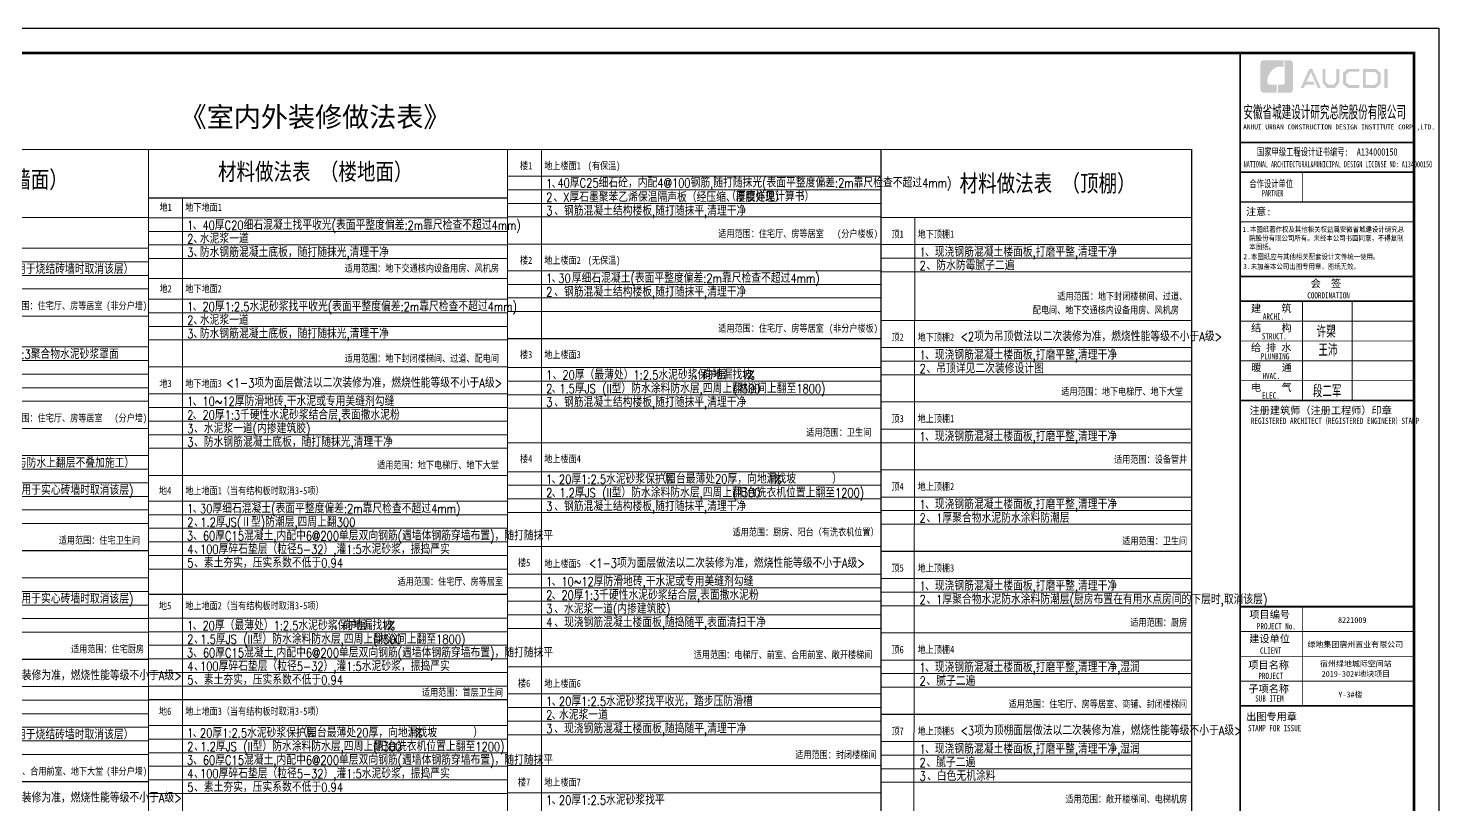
# Model space of a CAD drawing. Extents: x -518115 to 1124316, y -209821 to 1628073.
# Drawn here: x 840909 to 897714, y 982750 to 1014032 of the extents above; entities that cross this region are included whole.
import ezdxf
from ezdxf.enums import TextEntityAlignment as Align

# ---------------------------------------------------------------- set-up
doc = ezdxf.new("R2010")
doc.units = 0
doc.header["$LTSCALE"] = 1000
doc.header["$MEASUREMENT"] = 0
doc.linetypes.add('CENTER', pattern=[50.8, 31.75, -6.35, 6.35, -6.35])
for name, color, linetype in [('3', 3, 'CENTER'), ('PUB_TEXT', 4, 'Continuous'), ('text', 7, 'Continuous'), ('图框', 140, 'Continuous'), ('图签文字', 147, 'Continuous')]:
    doc.layers.add(name, color=color, linetype=linetype)
for name, color, linetype, lineweight in [('S-1-TEXT', 7, 'Continuous', 18), ('图签', 147, 'Continuous', 18), ('填充', 251, 'Continuous', 5)]:
    doc.layers.add(name, color=color, linetype=linetype, lineweight=lineweight)
doc.layers.add('yichutu', color=7, linetype='Continuous', true_color=0xffffff, plot=False)
doc.styles.add('-黑体', font='', dxfattribs={"width": 0.8})
doc.styles.add('_HZTXT', font='txt.shx', dxfattribs={"width": 0.8, "bigfont": 'hztxt.shx'})
doc.styles.add('HT', font='')
doc.styles.add('STYLE宋体', font='')
doc.styles.add('宋体', font='', dxfattribs={"height": 50})
doc.styles.add('建筑图签-1', font='', dxfattribs={"width": 0.7})
doc.styles.add('建筑图签-2', font='TXT.shx', dxfattribs={"width": 0.5, "bigfont": 'HZTXT.shx'})
doc.styles.add('黑体', font='')
doc.styles.get('-黑体').set_extended_font_data('SimHei')
doc.styles.get('HT').set_extended_font_data('SimHei')
doc.styles.get('STYLE宋体').set_extended_font_data('SimSun')
doc.styles.get('宋体').set_extended_font_data('SimSun')
doc.styles.get('建筑图签-1').set_extended_font_data('SimHei')
doc.styles.get('黑体').set_extended_font_data('SimHei')

# ---------------------------------------------------------------- blocks, each defined once
blk = doc.blocks.new('院标1')
h = blk.add_hatch(color=150)
h.dxf.hatch_style = 1
h.set_gradient(color1=(33, 113, 253), color2=(33, 113, 253), tint=1, name='INVCURVED')
edge = h.paths.add_edge_path()
edge.add_spline(control_points=[(116373, 648379), (116379, 648379), (116382, 648379), (116391, 648379), (116391, 648379), (116391, 648379), (116616, 648379), (116616, 648379), (116616, 648379), (116616, 648379), (116616, 648054), (116616, 648054), (116616, 648054), (116616, 648054), (116108, 648054), (116108, 648054), (116108, 648054), (116028, 648054), (115963, 648111), (115963, 648199), (115963, 648199), (115963, 648199), (115963, 649215), (115963, 649215), (115963, 649215), (115963, 649295), (116018, 649360), (116108, 649360), (116108, 649360), (116108, 649360), (116897, 649360), (116897, 649360), (116897, 649360), (116897, 649360), (116897, 649080), (116897, 649080), (116897, 649080), (116897, 649080), (116566, 649140), (116356, 648859), (116356, 648859), (116245, 648719), (116240, 648545), (116247, 648466), (116247, 648466), (116254, 648386), (116247, 648466), (116247, 648466), (116247, 648466), (116247, 648466), (116258, 648374), (116373, 648379)], knot_values=[0, 0, 0, 0, 0.071429, 0.071429, 0.071429, 0.107143, 0.142857, 0.142857, 0.142857, 0.178571, 0.214286, 0.214286, 0.214286, 0.25, 0.285714, 0.285714, 0.285714, 0.321429, 0.357143, 0.357143, 0.357143, 0.392857, 0.428571, 0.428571, 0.428571, 0.464286, 0.5, 0.5, 0.5, 0.535714, 0.571429, 0.571429, 0.571429, 0.607143, 0.642857, 0.642857, 0.642857, 0.678571, 0.714286, 0.714286, 0.714286, 0.75, 0.785714, 0.785714, 0.785714, 0.821429, 0.857143, 0.857143, 0.857143, 0.928571, 1, 1, 1, 1], degree=3, periodic=0)
h = blk.add_hatch(color=150)
h.dxf.hatch_style = 1
h.set_gradient(color1=(33, 113, 253), color2=(33, 113, 253), tint=1, name='INVCURVED')
edge = h.paths.add_edge_path()
edge.add_spline(control_points=[(117268, 649215), (117268, 649215), (117268, 648199), (117268, 648199), (117268, 648199), (117268, 648114), (117212, 648054), (117123, 648054), (117123, 648054), (117123, 648054), (116663, 648054), (116663, 648054), (116663, 648054), (116663, 648054), (116663, 648379), (116663, 648379), (116663, 648379), (116663, 648379), (116865, 648379), (116865, 648379), (116865, 648379), (116907, 648379), (116941, 648413), (116941, 648455), (116941, 648455), (116941, 648455), (116941, 649360), (116941, 649360), (116941, 649360), (116941, 649360), (117123, 649360), (117123, 649360), (117123, 649360), (117204, 649360), (117268, 649306), (117268, 649215)], knot_values=[0, 0, 0, 0, 0.1, 0.1, 0.1, 0.15, 0.2, 0.2, 0.2, 0.25, 0.3, 0.3, 0.3, 0.35, 0.4, 0.4, 0.4, 0.45, 0.5, 0.5, 0.5, 0.55, 0.6, 0.6, 0.6, 0.65, 0.7, 0.7, 0.7, 0.75, 0.8, 0.8, 0.8, 0.9, 1, 1, 1, 1], degree=3, periodic=0)
blk = doc.blocks.new('TK')
at = {"layer": '图框'}
h = blk.add_hatch(color=256, dxfattribs=at)
h.paths.add_polyline_path([(547288, 547072), (547414, 547072), (547414, 546302), (547288, 546302)])
h.paths.add_polyline_path([(546536, 546956), (546536, 546430), (546896, 546430), (547020, 546536), (547020, 546855), (546900, 546956)], flags=16)
h.paths.add_polyline_path([(546418, 547074), (546418, 546311), (546940, 546311), (547138, 546482), (547138, 546910), (546943, 547074)])
h.paths.add_polyline_path([(546275, 547077), (546275, 546962), (545868, 546962), (545735, 546851), (545735, 546531), (545868, 546429), (546277, 546429), (546277, 546307), (545813, 546307), (545611, 546481), (545611, 546910), (545809, 547077)])
h.paths.add_polyline_path([(544792, 547075), (544912, 547075), (544912, 546565), (545026, 546433), (545237, 546433), (545351, 546565), (545351, 547075), (545465, 547075), (545465, 546528), (545301, 546311), (544963, 546311), (544792, 546530)])
h.paths.add_polyline_path([(544260, 547074), (544377, 547074), (544719, 546310), (544603, 546310), (544322, 546944), (544147, 546556), (544418, 546556), (544479, 546440), (544098, 546440), (544039, 546308), (543916, 546308)])
for p, q in [((541480, 544114), (548480, 544114)), ((541480, 544114), (548480, 544114)), ((541480, 542914), (548480, 542914))]:
    blk.add_line(p, q, dxfattribs=at)
blk.add_lwpolyline([(465375, 548714), (549475, 548714), (549475, 489314), (465375, 489314)], close=True, dxfattribs=at)
blk.add_lwpolyline([(465375, 548714), (549475, 548714), (549475, 489314), (465375, 489314)], close=True, dxfattribs=at)
at = {"layer": '图框', "const_width": 100}
blk.add_lwpolyline([(548475, 490314), (548475, 547714), (467875, 547714), (467875, 490314)], close=True, dxfattribs=at)
at = {"layer": '图框'}
for points, const_width in [([(541480, 490314), (541480, 547714)], 70), ([(541480, 544114), (548480, 544114)], 60), ([(541480, 542914), (548480, 542914)], 60), ([(541480, 542914), (548480, 542914)], 60), ([(543980, 542914), (543980, 541714)], 35), ([(541480, 541714), (548480, 541714)], 60), ([(541480, 541714), (548480, 541714)], 60), ([(541480, 540913), (548480, 540913)], 35), ([(541488, 538714), (548488, 538714)], 60), ([(541488, 537714), (548488, 537714)], 70), ([(541488, 537714), (548488, 537714)], 70), ([(543988, 537714), (543988, 533714)], 35), ([(545988, 537714), (545988, 533714)], 35), ([(541488, 536914), (548488, 536914)], 35), ([(541488, 536114), (548488, 536114)], 35), ([(541488, 535314), (548488, 535314)], 35), ([(541488, 534514), (548488, 534514)], 35), ([(541488, 533714), (548488, 533714)], 70), ([(541480, 525414), (548480, 525414)], 70), ([(541480, 525414), (548480, 525414)], 70), ([(543980, 521414), (543980, 525414)], 35), ([(541480, 524414), (548480, 524414)], 35), ([(541480, 523414), (548480, 523414)], 35), ([(541480, 522414), (548480, 522414)], 35), ([(548480, 521414), (541480, 521414)], 70)]:
    blk.add_lwpolyline(points, dxfattribs=dict(at, const_width=const_width))
blk.add_blockref('院标1', (426331, -101935))
for s, height, style, width, p in [('ANHUI URBAN CONSTRUCTION DESIGN INSTITUTE CORP.,LTD.', 200, '建筑图签-1', 0.91, (541598, 544636)), ('NATIONAL ARCHITECTURAL&MUNICIPAL DESIGN LICENSE NO: A134000150', 250, '建筑图签-1', 0.6, (541617, 543108)), ('PARTNER', 250, '建筑图签-1', 0.6, (542355, 541947)), ('1.本图纸著作权及其他相关权益属安徽省城建设计研究总', 210, 'HT', 0.88, (541566, 540507)), ('院股份有限公司所有。未经本公司书面同意，不得复制', 210, 'HT', 0.88, (541845, 540153)), ('本图纸。', 210, 'HT', 0.88, (541845, 539803)), (' 2.本图纸应与其他相关配套设计文件统一使用。 ', 210, 'HT', 0.88, (541455, 539406)), ('3.未加盖本公司出图专用章，图纸无效。', 210, 'HT', 0.88, (541598, 539011)), ('COORDINATION', 250, '建筑图签-1', 0.7, (544180, 537827)), ('ARCHI.', 250, '建筑图签-1', 0.7, (542389, 536975)), ('STRUCT.', 250, '建筑图签-1', 0.7, (542350, 536179)), ('PLUMBING', 250, '建筑图签-1', 0.7, (542309, 535372)), ('HVAC.', 250, '建筑图签-1', 0.7, (542374, 534579)), ('ELEC.', 250, '建筑图签-1', 0.7, (542358, 533794)), ('REGISTERED ARCHITECT（REGISTERED ENGINEER）STAMP', 250, '建筑图签-1', 0.7, (541909, 532772)), ('PROJECT No.', 250, '建筑图签-1', 0.7, (542150, 524499, -1799)), ('CLIENT', 250, '建筑图签-1', 0.7, (542274, 523520)), ('PROJECT', 250, '建筑图签-1', 0.7, (542209, 522500)), ('SUB ITEM', 250, '建筑图签-1', 0.7, (542082, 521589)), ('STAMP FOR ISSUE', 250, '建筑图签-1', 0.7, (541793, 520395))]:
    blk.add_text(s, height=height, dxfattribs=dict(at, style=style, width=width)).set_placement(p)
at = {"layer": '图签', "color": 2, "style": '宋体'}
for s, height, p in [('8221009', 229.3, (545417, 524761)), ('绿地集团宿州置业有限公司', 229.34, (544185, 523776)), ('宿州绿地城际空间站', 229.3, (544690, 523001)), ('2019-302#地块项目', 229.34, (544757, 522592)), ('Y-3#楼', 229.3, (545429, 521761))]:
    blk.add_text(s, height=height, dxfattribs=at).set_placement(p)
at = {"layer": '图签文字', "color": 7, "style": '建筑图签-1'}
for s, height, width, p in [('安徽省城建设计研究总院股份有限公司', 500, 0.55, (541608, 545091)), ('国家甲级工程设计证书编号:  A134000150', 300, 0.7, (542152, 543581)), ('合作设计单位', 300, 0.7, (541845, 542304))]:
    blk.add_text(s, height=height, dxfattribs=dict(at, width=width)).set_placement(p)
for s, p in [('注意:', (541711, 541177)), ('会  签', (544315, 538281)), ('建    筑', (541910, 537280)), ('结    构', (541914, 536493)), ('给 排 水', (541905, 535699)), ('暖    通', (541923, 534896)), ('电    气', (541913, 534096)), ('注册建筑师（注册工程师）印章', (541855, 533167)), ('项目编号', (541848, 524946)), ('建设单位', (541840, 523969)), ('项目名称', (541807, 522911)), ('子项名称', (541807, 521954)), ('出图专用章', (541716, 520832))]:
    blk.add_text(s, height=300, dxfattribs=at).set_placement(p)
at = {"layer": '图签文字', "color": 1, "style": '建筑图签-2', "width": 0.7}
for s, p in [('许槊', (544555, 536242)), ('王沛', (544626, 535501)), ('段二军', (544401, 533845))]:
    blk.add_text(s, height=500, dxfattribs=at).set_placement(p)
blk = doc.blocks.new('yct-841-594-84100-59399.9999999999-100-1000.0')
at = {"layer": 'yichutu', "color": 7, "true_color": 0xffffff}
blk.add_lwpolyline([(0, 0), (0, 59400), (84100, 59400), (84100, 0)], close=True, dxfattribs=at)
blk = doc.blocks.new('BFDGBFDBDF')
at = {"layer": '3', "color": 4, "linetype": 'ByBlock', "const_width": 45.6}
blk.add_lwpolyline([(410694, 1009146), (480461, 1009146), (480461, 961246), (410694, 961246)], close=True, dxfattribs=at)
at = {"layer": '3', "color": 4, "const_width": 45.6}
for points in [[(424574, 1009146), (438455, 1009146)], [(424574, 1009146), (438455, 1009146)], [(438455, 1009146), (452911, 1009146)], [(438455, 1009146), (438455, 961246)], [(452911, 1009146), (452911, 961246)], [(467949, 1009146), (480461, 1009146)], [(467949, 1009146), (467949, 970524)], [(480461, 1009146), (480461, 967633)], [(438455, 1007191), (452911, 1007191)], [(424574, 1006410), (438455, 1006410)], [(467949, 1006410), (480461, 1006410)], [(452911, 1005336), (467949, 1005336)], [(438455, 1003951), (452911, 1003951)], [(424574, 1002434), (438455, 1002434)], [(424574, 1002434), (438455, 1002434)], [(467949, 1002262), (480461, 1002262)], [(452911, 1001525), (467949, 1001525)], [(438455, 1000394), (452911, 1000394)], [(467949, 998979), (480461, 998979)], [(424574, 997911), (438455, 997911)], [(424574, 997911), (438455, 997911)], [(452911, 997330), (467949, 997330)], [(438455, 996018), (452911, 996018)], [(438455, 996018), (452911, 996018)], [(467949, 996243), (480461, 996243)], [(424574, 992986), (438455, 992986)], [(452911, 993155), (467949, 993155)], [(467949, 992960), (480461, 992960)], [(438455, 991227), (452911, 991227)], [(467949, 989676), (480461, 989676)], [(424574, 988608), (438455, 988608)], [(452911, 988310), (467949, 988310)], [(438455, 986985), (452911, 986985)], [(467949, 986393), (480461, 986393)], [(452911, 984333), (467949, 984333)], [(424574, 983683), (438455, 983683)], [(424574, 983683), (438455, 983683)]]:
    blk.add_lwpolyline(points, dxfattribs=at)
at = {"layer": '填充'}
for p, q in [((438455, 1009146), (424574, 1009146)), ((454279, 1009146), (454279, 970524)), ((467949, 1008072), (452911, 1008072)), ((452911, 1007191), (438455, 1007191)), ((439823, 1007191), (439823, 996018)), ((467949, 1007525), (452911, 1007525)), ((467949, 1006977), (452911, 1006977)), ((438455, 1006410), (424574, 1006410)), ((452911, 1006396), (438455, 1006396)), ((467949, 1006430), (452911, 1006430)), ((469313, 1006410), (469261, 970524)), ((452911, 1005849), (438455, 1005849)), ((438455, 1005170), (424574, 1005170)), ((452911, 1005302), (438455, 1005302)), ((467949, 1005336), (452911, 1005336)), ((480461, 1005316), (467949, 1005316)), ((438455, 1004623), (424574, 1004623)), ((452911, 1004755), (438455, 1004755)), ((480461, 1004769), (467949, 1004769)), ((438455, 1004076), (424574, 1004076)), ((467949, 1004261), (452911, 1004261)), ((480461, 1004221), (467949, 1004221)), ((438455, 1003528), (424574, 1003528)), ((467949, 1003714), (452911, 1003714)), ((452911, 1003117), (438455, 1003117)), ((467949, 1003167), (452911, 1003167)), ((467949, 1002620), (452911, 1002620)), ((438455, 1002434), (424574, 1002434)), ((438455, 1002434), (424574, 1002434)), ((452911, 1002570), (438455, 1002570)), ((480461, 1002262), (467949, 1002262)), ((480461, 1002262), (467949, 1002262)), ((452911, 1002023), (438455, 1002023)), ((467949, 1001525), (452911, 1001525)), ((438455, 1001194), (424574, 1001194)), ((452911, 1001476), (438455, 1001476)), ((480461, 1001168), (467949, 1001168)), ((438455, 1000647), (424574, 1000647)), ((467949, 1000363), (452911, 1000363)), ((480461, 1000620), (467949, 1000620)), ((438455, 1000099), (424574, 1000099)), ((467949, 999815), (452911, 999815)), ((480461, 1000073), (467949, 1000073)), ((438455, 999552), (424574, 999552)), ((452911, 999300), (438455, 999300)), ((467949, 999268), (452911, 999268)), ((438455, 999005), (424574, 999005)), ((452911, 998752), (438455, 998752)), ((467949, 998721), (452911, 998721)), ((480461, 998979), (467949, 998979)), ((480461, 998979), (467949, 998979)), ((452911, 998205), (438455, 998205)), ((438455, 997911), (424574, 997911)), ((438455, 997911), (424574, 997911)), ((452911, 997658), (438455, 997658)), ((480461, 997884), (467949, 997884)), ((452911, 997111), (438455, 997111)), ((467949, 997330), (452911, 997330)), ((480461, 997337), (467949, 997337)), ((438455, 996816), (424574, 996816)), ((439823, 996600), (439823, 961246)), ((438455, 996269), (424574, 996269)), ((452911, 996018), (438455, 996018)), ((452911, 996018), (438455, 996018)), ((439823, 996076), (439823, 983036)), ((467949, 996167), (452911, 996167)), ((480461, 996243), (467949, 996243)), ((480461, 996243), (467949, 996243)), ((438455, 995722), (424574, 995722)), ((467949, 995620), (452911, 995620)), ((438455, 995175), (424574, 995175)), ((452911, 994982), (438455, 994982)), ((467949, 995073), (452911, 995073)), ((480461, 995148), (467949, 995148)), ((438455, 994627), (424574, 994627)), ((452911, 994434), (438455, 994434)), ((467949, 994525), (452911, 994525)), ((480461, 994601), (467949, 994601)), ((438455, 994080), (424574, 994080)), ((452911, 993887), (438455, 993887)), ((480461, 994054), (467949, 994054)), ((438455, 992986), (424574, 992986)), ((452911, 993340), (438455, 993340)), ((467949, 993155), (452911, 993155)), ((452911, 992793), (438455, 992793)), ((480461, 992960), (467949, 992960)), ((480461, 992960), (467949, 992960)), ((438455, 991891), (424574, 991891)), ((452911, 992246), (438455, 992246)), ((467949, 992041), (452911, 992041)), ((480461, 991865), (467949, 991865)), ((438455, 991344), (424574, 991344)), ((467949, 991494), (452911, 991494)), ((480461, 991318), (467949, 991318)), ((438455, 990797), (424574, 990797)), ((467949, 990947), (452911, 990947)), ((480461, 990771), (467949, 990771)), ((438455, 990250), (424574, 990250)), ((452911, 990268), (438455, 990268)), ((467949, 990400), (452911, 990400)), ((438455, 989703), (424574, 989703)), ((452911, 989721), (438455, 989721)), ((467949, 989853), (452911, 989853)), ((480461, 989676), (467949, 989676)), ((480461, 989676), (467949, 989676)), ((452911, 989174), (438455, 989174)), ((438455, 988608), (424574, 988608)), ((452911, 988626), (438455, 988626)), ((480461, 988582), (467949, 988582)), ((452911, 988079), (438455, 988079)), ((480461, 988035), (467949, 988035)), ((438455, 987514), (424574, 987514)), ((452911, 987532), (438455, 987532)), ((480461, 987488), (467949, 987488)), ((438455, 986967), (424574, 986967)), ((452911, 986985), (438455, 986985)), ((467949, 987216), (452911, 987216)), ((438455, 986419), (424574, 986419)), ((467949, 986668), (452911, 986668)), ((480461, 986393), (467949, 986393)), ((480461, 986393), (467949, 986393)), ((438455, 985872), (424574, 985872)), ((452911, 985945), (438455, 985945)), ((467949, 986121), (452911, 986121)), ((438455, 985325), (424574, 985325)), ((452911, 985398), (438455, 985398)), ((467949, 985574), (452911, 985574)), ((480461, 985299), (467949, 985299)), ((438455, 984778), (424574, 984778)), ((452911, 984850), (438455, 984850)), ((480461, 984752), (467949, 984752)), ((452911, 984303), (438455, 984303)), ((480461, 984204), (467949, 984204)), ((438455, 983683), (424574, 983683)), ((452911, 983756), (438455, 983756)), ((480461, 983657), (467949, 983657)), ((452911, 983209), (438455, 983209)), ((467949, 983238), (452911, 983238))]:
    blk.add_line(p, q, dxfattribs=at)
at = {"layer": 'PUB_TEXT', "color": 7, "width": 0.8}
for s, height, style, p in [('材料做法表 （内墙面）', 684, 'STYLE宋体', (431287, 1007392)), ('材料做法表 （楼地面）', 684, 'STYLE宋体', (445167, 1007710)), ('楼1', 291.8, '-黑体', (453660, 1008261)), ('材料做法表 （顶棚）', 684, 'STYLE宋体', (474661, 1007241)), ('地1', 291.8, '-黑体', (439145, 1006586)), ('顶1', 291.8, '-黑体', (468621, 1005505)), ('楼2', 291.8, '-黑体', (453660, 1004451)), ('地2', 291.8, '-黑体', (439145, 1003307)), ('顶2', 291.8, '-黑体', (468621, 1001357)), ('楼3', 291.8, '-黑体', (453660, 1000651)), ('地3', 291.8, '-黑体', (439141, 999489)), ('顶3', 291.8, '-黑体', (468621, 998074)), ('楼4', 291.8, '-黑体', (453660, 996455)), ('地4', 291.8, '-黑体', (439123, 995175)), ('顶4', 291.8, '-黑体', (468621, 995338)), ('楼5', 291.8, '-黑体', (453579, 992268)), ('顶5', 291.8, '-黑体', (468621, 992055)), ('地5', 291.8, '-黑体', (439123, 990539)), ('顶6', 291.8, '-黑体', (468621, 988771)), ('楼6', 291.8, '-黑体', (453579, 987409)), ('地6', 291.8, '-黑体', (439123, 986287)), ('顶7', 291.8, '-黑体', (468621, 985488)), ('楼7', 291.8, '-黑体', (453579, 983432))]:
    blk.add_text(s, height=height, dxfattribs=dict(at, style=style)).set_placement(p, align=Align.BOTTOM_CENTER)
at = {"layer": 'PUB_TEXT', "color": 7, "style": '-黑体', "width": 0.8}
for s, height, p in [('地上楼面1', 291.8, (454389, 1008261)), ('地下地面1', 291.8, (439933, 1006586)), ('地下顶棚1', 291.8, (469426, 1005505)), ('地上楼面2', 291.8, (454389, 1004451)), ('地下地面2', 291.8, (439933, 1003307)), ('地下顶棚2', 291.8, (469426, 1001357)), ('地上楼面3', 291.8, (454389, 1000651)), ('地下地面3', 291.8, (439933, 999489)), ('地上顶棚1', 291.8, (469426, 998074)), ('地上楼面4', 291.8, (454389, 996455)), ('地上地面1（当有结构板时取消3-5项） ', 291.84, (439933, 995171)), ('地上顶棚2', 291.8, (469426, 995338)), ('地上楼面5', 291.8, (454389, 992231)), ('地上顶棚3', 291.8, (469426, 992055)), ('地上地面2（当有结构板时取消3-5项） ', 291.84, (439933, 990539)), ('地上顶棚4', 291.8, (469426, 988771)), ('地上楼面6', 291.8, (454389, 987405)), ('地上地面3（当有结构板时取消3-5项） ', 291.84, (439933, 986287)), ('地上顶棚5', 291.8, (469426, 985488)), ('地上楼面7', 291.8, (454389, 983428))]:
    blk.add_text(s, height=height, dxfattribs=at).set_placement(p, align=Align.BOTTOM_LEFT)
at = {"layer": 'PUB_TEXT', "color": 3, "style": '-黑体', "width": 0.8}
for s, p in [('(有保温)', (456142, 1008261)), ('(无保温)', (456142, 1004451))]:
    blk.add_text(s, height=291.8, dxfattribs=at).set_placement(p, align=Align.BOTTOM_LEFT)
at = {"layer": 'PUB_TEXT', "color": 7, "style": '-黑体', "width": 0.8}
for s, height, p in [('适用范围：住宅厅、房等居室', 291.84, (465648, 1005525)), ('适用范围：地下交通核内设备用房、风机房 ', 291.84, (452731, 1004133)), ('适用范围：地下封闭楼梯间、过道、', 291.84, (480281, 1003007)), ('适用范围：住宅厅、房等居室', 291.84, (436603, 1002623)), ('配电间、地下交通核内设备用房、风机房  ', 291.84, (480281, 1002451)), ('适用范围：住宅厅、房等居室', 291.84, (465648, 1001715)), ('适用范围：地下封闭楼梯间、过道、配电间 ', 291.84, (452731, 1000504)), ('适用范围：地下电梯厅、地下大堂 ', 291.84, (480281, 999168)), ('适用范围：住宅厅、房等居室', 291.84, (436603, 998100)), ('适用范围：卫生间 ', 291.8, (467724, 997519)), ('适用范围：地下电梯厅、地下大堂 ', 291.84, (452731, 996208)), ('适用范围：设备管井', 291.8, (480281, 996432)), ('适用范围：住宅卫生间 ', 291.84, (438275, 993175)), ('适用范围：厨房、阳台（有洗衣机位置） ', 291.84, (468023, 993504)), ('适用范围：卫生间', 291.8, (480281, 993149)), ('适用范围：住宅厅、房等居室', 291.84, (452731, 991515)), ('适用范围：厨房', 291.8, (480281, 989866)), ('适用范围：住宅厨房', 291.8, (438275, 988797)), ('适用范围：电梯厅、前室、合用前室、敞开楼梯间 ', 291.84, (467768, 988564)), ('适用范围：首层卫生间', 291.8, (452731, 987048)), ('适用范围：住宅厅、房等居室、商铺、封闭楼梯间', 291.84, (480281, 986583)), ('适用范围：封闭楼梯间', 291.8, (467768, 984537)), ('适用范围：门厅、电梯厅、前室、合用前室、地下大堂', 291.84, (436631, 983873)), ('适用范围：敞开楼梯间、电梯机房', 291.84, (480281, 982752))]:
    blk.add_text(s, height=height, dxfattribs=at).set_placement(p, align=Align.BOTTOM_RIGHT)
at = {"layer": 'PUB_TEXT', "color": 3, "style": '-黑体', "width": 0.8}
for s, p in [('(分户楼板)', (467825, 1005525)), ('(非分户墙)', (438395, 1002623)), ('(非分户楼板)', (467825, 1001715)), ('(分户墙)', (438395, 998100)), ('(非分户墙)', (438395, 983873))]:
    blk.add_text(s, height=291.8, dxfattribs=at).set_placement(p, align=Align.BOTTOM_RIGHT)
at = {"layer": 'S-1-TEXT', "style": '黑体'}
blk.add_text('《室内外装修做法表》', height=800, dxfattribs=at).set_placement((439703, 1010058))
at = {"layer": 'text', "style": '_HZTXT', "width": 0.8}
for s, height, p in [('1', 365, (454465, 1007588)), ('40厚C25细石砼，内配4@100钢筋,随打随抹光(表面平整度偏差:2m靠尺检查不超过4mm)', 364.8, (454923, 1007618)), ('2', 365, (454465, 1007041)), ('、', 365, (454688, 1007588)), ('3', 365, (454465, 1006494)), ('、钢筋混凝土结构楼板,随打随抹平,清理干净  ', 364.8, (454792, 1006487)), ('1', 365, (440009, 1005913)), ('、40厚C20细石混凝土找平收光(表面平整度偏差:2m靠尺检查不超过4mm)', 364.8, (440231, 1005913)), ('2、', 364.8, (440009, 1005366)), ('水泥浆一道', 364.8, (440520, 1005366)), ('3、', 364.8, (440009, 1004818)), ('防水钢筋混凝土底板，随打随抹光,清理干净  ', 364.8, (440520, 1004818)), ('1', 365, (469503, 1004832)), ('、现浇钢筋混凝土楼面板,打磨平整,清理干净 ', 364.8, (469725, 1004832)), ('2', 365, (469503, 1004285)), ('、防水防霉腻子二遍', 364.8, (469781, 1004285)), ('1', 365, (454465, 1003778)), ('、', 365, (454688, 1003778)), ('30', 364.8, (454957, 1003778)), ('厚细石混凝土(表面平整度偏差:2m靠尺检查不超过4mm)', 364.8, (455498, 1003778)), ('2', 365, (454465, 1003231)), ('、钢筋混凝土结构楼板,随打随抹平,清理干净  ', 364.8, (454792, 1003224)), ('1', 365, (440009, 1002634)), ('、20厚1:2.5水泥砂浆找平收光(表面平整度偏差:2m靠尺检查不超过4mm)', 364.8, (440231, 1002634)), ('2、', 364.8, (440009, 1002087)), ('水泥浆一道', 364.8, (440520, 1002087)), ('3、', 364.8, (440009, 1001540)), ('防水钢筋混凝土底板，随打随抹光,清理干净  ', 364.8, (440520, 1001540)), ('5~6厚配套专用抹灰砂浆罩面或10厚1:3聚合物水泥砂浆罩面', 364.8, (426661, 1000710)), ('1', 365, (469503, 1000684)), ('、现浇钢筋混凝土楼面板,打磨平整,清理干净 ', 364.8, (469725, 1000684)), ('1', 365, (454465, 999879)), ('、20厚（最薄处）1:2.5水泥砂浆保护层', 364.8, (454726, 999879)), ('，向地漏找坡', 364.8, (460395, 999888)), ('1%', 364.8, (462324, 999878)), ('2', 365, (454465, 999332)), ('、', 365, (454688, 999332)), ('3', 365, (454465, 998785)), ('、钢筋混凝土结构楼板,随打随抹平,清理干净  ', 364.8, (454792, 998778)), ('3', 365, (440009, 997175)), ('、防水钢筋混凝土底板，随打随抹光,清理干净 ', 364.8, (440287, 997175)), ('1', 365, (469503, 997401)), ('、现浇钢筋混凝土楼面板,打磨平整,清理干净 ', 364.8, (469725, 997401)), ('1', 365, (454465, 995683)), ('、', 365, (454688, 995683)), ('20厚1:2.5水泥砂浆保护层', 364.8, (454983, 995683)), ('（阳台最薄处20厚，向地漏找坡     ）', 364.8, (458906, 995692)), ('1%', 364.8, (463394, 995682)), (' 、界面处理剂一道甩毛（用于混凝土墙;用于实心砖墙时取消该层) ', 364.8, (426253, 995238)), ('2', 365, (454465, 995136)), ('、', 365, (454688, 995136)), ('1', 365, (440009, 994498)), ('30厚细石混凝土(表面平整度偏差:2m靠尺检查不超过4mm)', 364.8, (440527, 994498)), ('3', 365, (454465, 994589)), ('、钢筋混凝土结构楼板,随打随抹平,清理干净  ', 364.8, (454792, 994583)), ('1', 365, (469503, 994665)), ('、现浇钢筋混凝土楼面板,打磨平整,清理干净 ', 364.8, (469725, 994665)), ('2', 365, (440009, 993950)), ('、', 365, (440231, 994498)), ('2', 365, (469503, 994118)), ('3、60厚C15混凝土,内配中6@200单层双向钢筋(遇墙体钢筋穿墙布置)，随打随抹平', 364.8, (439997, 993403)), ('、', 365, (440287, 993950)), ('4', 365, (440009, 992856)), ('、', 365, (440287, 992856)), ('100厚碎石垫层（粒径5-32）,灌1:5水泥砂浆，振捣严实', 364.8, (440525, 992856)), ('5', 365, (440009, 992309)), ('、素土夯实，压实系数不低于0.94', 364.8, (440287, 992309)), (' 、界面处理剂一道甩毛（用于混凝土墙;用于实心砖墙时取消该层) ', 364.8, (426253, 990861)), ('1', 365, (469503, 991382)), ('、现浇钢筋混凝土楼面板,打磨平整,清理干净 ', 364.8, (469725, 991382)), ('2', 365, (469503, 990835)), ('1', 365, (440009, 989784)), ('、20厚（最薄处）1:2.5水泥砂浆保护层', 364.8, (440232, 989785)), ('，向地漏找坡', 364.8, (445901, 989793)), ('1%', 364.8, (447830, 989783)), ('4', 365, (454465, 989916)), ('、现浇钢筋混凝土楼面板,随捣随平,表面清扫干净', 364.8, (454792, 989910)), ('2', 365, (440009, 989237)), ('3、60厚C15混凝土,内配中6@200单层双向钢筋(遇墙体钢筋穿墙布置)，随打随抹平', 364.8, (439997, 988690)), ('、', 365, (440287, 989237)), ('4', 365, (440009, 988142)), ('100厚碎石垫层（粒径5-32）,灌1:5水泥砂浆，振捣严实', 364.8, (440525, 988142)), ('1', 365, (469503, 988099)), ('、现浇钢筋混凝土楼面板,打磨平整,清理干净,湿润  ', 364.8, (469725, 988099)), ('5', 365, (440009, 987595)), ('、', 365, (440287, 988142)), ('、素土夯实，压实系数不低于0.94', 364.8, (440287, 987596)), ('2', 365, (469503, 987551)), ('、腻子二遍', 364.8, (469781, 987551)), ('1', 365, (454465, 986731)), ('、', 365, (454688, 986731)), ('20厚1:2.5水泥砂浆找平收光，踏步压防滑槽', 364.8, (454983, 986731)), ('2', 365, (454465, 986184)), ('、', 365, (454688, 986184)), ('水泥浆一道', 364.8, (454983, 986184)), ('1', 365, (440009, 985461)), ('、', 365, (440231, 985461)), ('20厚1:2.5水泥砂浆保护层', 364.8, (440527, 985461)), ('（阳台最薄处20厚，向地漏找坡     ）', 364.8, (444450, 985470)), ('1%', 364.8, (448937, 985460)), ('3', 365, (454465, 985638)), ('、现浇钢筋混凝土楼面板,随捣随平,清理干净 ', 364.8, (454792, 985631)), ('2', 365, (440009, 984914)), ('、', 365, (440287, 984914)), ('1', 365, (469503, 984815)), ('、现浇钢筋混凝土楼面板,打磨平整,清理干净,湿润  ', 364.8, (469725, 984815)), ('3、60厚C15混凝土,内配中6@200单层双向钢筋(遇墙体钢筋穿墙布置)，随打随抹平', 364.8, (439997, 984366)), ('2', 365, (469503, 984268)), ('、腻子二遍', 364.8, (469781, 984268)), ('4', 365, (440009, 983819)), ('、', 365, (440287, 983819)), ('100厚碎石垫层（粒径5-32）,灌1:5水泥砂浆，振捣严实', 364.8, (440525, 983819)), ('5', 365, (440009, 983272)), ('、素土夯实，压实系数不低于0.94', 364.8, (440287, 983273)), ('1', 365, (454465, 982754)), ('、', 365, (454688, 982754)), ('20厚1:2.5水泥砂浆找平', 364.8, (454983, 982754))]:
    blk.add_text(s, height=height, dxfattribs=at).set_placement(p)
at = {"layer": 'text', "color": 3, "style": '_HZTXT', "width": 0.8}
for s, p in [('、X厚石墨聚苯乙烯保温隔声板（经压缩、覆膜处理）', (454759, 1007033)), ('（厚度详见计算书）', (461719, 1007068)), ('(淋浴间上翻至1800)', (462001, 999330)), ('（防潮层与防水上翻层不叠加施工）', (431574, 996333)), ('(阳台洗衣机位置上翻至1200)', (461983, 995134)), ('(淋浴间上翻至1800)', (447499, 989236)), ('(阳台洗衣机位置上翻至1200)', (447499, 984912))]:
    blk.add_text(s, height=364.8, dxfattribs=at).set_placement(p)
at = {"layer": 'text', "color": 4, "style": '_HZTXT', "width": 0.8}
for p in [(426421, 1004139), (426421, 985389)]:
    blk.add_text('、专用界面砂浆处理（用于混凝土墙，用于烧结砖墙时取消该层）', height=364.8, dxfattribs=at).set_placement(p)
at = {"layer": 'text', "color": 2, "style": '_HZTXT', "width": 0.8}
for s, p in [('<2项为吊顶做法以二次装修为准，燃烧性能等级不小于A级>', (471155, 1001426)), ('<1-3项为面层做法以二次装修为准，燃烧性能等级不小于A级>', (441589, 999558)), ('<1-3项为面层做法以二次装修为准，燃烧性能等级不小于A级>', (456191, 992300)), ('<1-3项为面层做法以二次装修为准，燃烧性能等级不小于A级>', (428680, 987772)), ('<3项为顶棚面层做法以二次装修为准，燃烧性能等级不小于A级>', (471155, 985557)), ('<1-3项为面层做法以二次装修为准，燃烧性能等级不小于A级>', (428680, 982847))]:
    blk.add_text(s, height=364.8, dxfattribs=at).set_placement(p)
at = {"layer": 'text', "color": 252, "true_color": 0x939598, "style": '_HZTXT', "width": 0.8}
for s, height, p in [('2', 365, (469503, 1000137)), ('、吊顶详见二次装修设计图', 364.8, (469781, 1000137)), ('、10~12厚防滑地砖,干水泥或专用美缝剂勾缝', 364.8, (440231, 998816)), ('1', 365, (440009, 998816)), ('、20厚1:3千硬性水泥砂浆结合层,表面撒水泥粉 ', 364.8, (440231, 998269)), ('2', 365, (440009, 998269)), ('3', 365, (440009, 997722)), ('、水泥浆一道(内掺建筑胶)', 364.8, (440287, 997722)), ('1', 365, (454465, 991558)), ('、10~12厚防滑地砖,干水泥或专用美缝剂勾缝', 364.8, (454688, 991558)), ('2', 365, (454465, 991011)), ('、20厚1:3千硬性水泥砂浆结合层,表面撒水泥粉 ', 364.8, (454688, 991011)), ('3', 365, (454465, 990464)), ('、水泥浆一道(内掺建筑胶)', 364.8, (454792, 990457)), ('3', 365, (469503, 983721)), ('、白色无机涂料', 364.8, (469807, 983721))]:
    blk.add_text(s, height=height, dxfattribs=at).set_placement(p)
at = {"layer": 'text', "color": 1, "style": '_HZTXT', "width": 0.8}
for s, p in [('1.5厚JS (II型）防水涂料防水层,四周上翻300', (454998, 999331)), ('1.2厚JS (II型）防水涂料防水层,四周上翻300', (454998, 995136)), ('1.2厚JS(Ⅱ型)防潮层,四周上翻300', (440542, 993950)), ('、1厚聚合物水泥防水涂料防潮层', (469781, 994118)), ('、1厚聚合物水泥防水涂料防潮层(厨房布置在有用水点房间的下层时,取消该层) ', (469781, 990835)), ('1.5厚JS (II型）防水涂料防水层,四周上翻300', (440542, 989237)), ('1.2厚JS (II型）防水涂料防水层,四周上翻300', (440542, 984914))]:
    blk.add_text(s, height=364.8, dxfattribs=at).set_placement(p)

msp = doc.modelspace()

# ---------------------------------------------------------------- block references
for name, p in [('TK', (348239.1, 465318.4)), ('BFDGBFDBDF', (407300, 0))]:
    msp.add_blockref(name, p)
at = {"layer": 'yichutu'}
msp.add_blockref('yct-841-594-84100-59399.9999999999-100-1000.0', (813614.1, 954632.1), dxfattribs=at)

doc.saveas('drawing.dxf')
